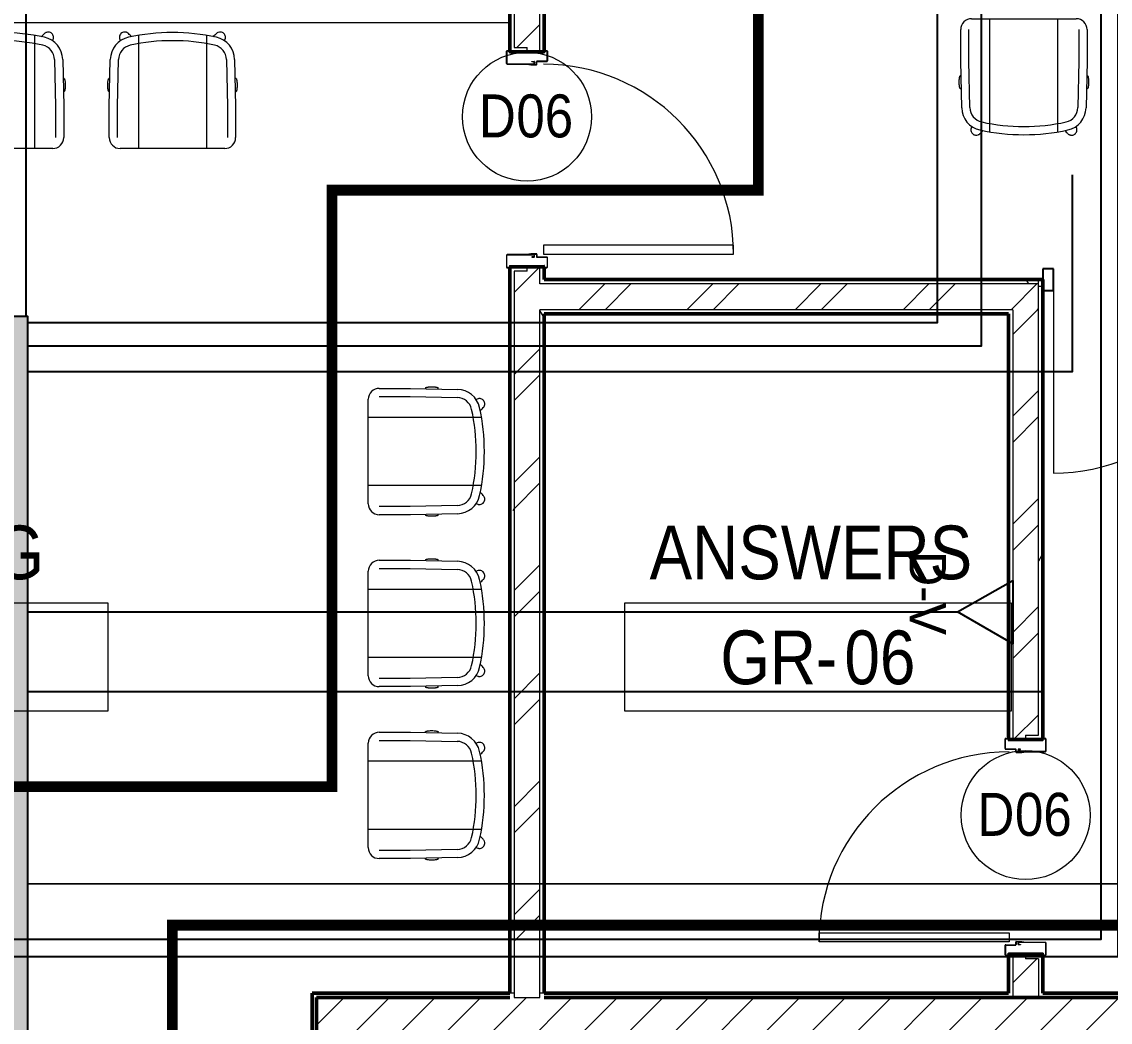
# Model space of a CAD drawing. Header units: millimetres. Extents: x -9358 to 257996, y -67499 to 9117.
# Drawn here: x 42789 to 47854, y -8224 to -3568 of the extents above; entities that cross this region are included whole.
import ezdxf

# ---------------------------------------------------------------- set-up
doc = ezdxf.new("R2010")
doc.units = ezdxf.units.MM
doc.header["$LTSCALE"] = 1000
for name, color, linetype, lineweight in [('123', 2, 'Continuous', 9), ('A-DOOR', 8, 'Continuous', 9), ('A-DOOR-1', 8, 'Continuous', 18), ('A-DOR', 8, 'Continuous', 9), ('A-FRN', 8, 'Continuous', 9), ('A-ROM-NAM', 8, 'Continuous', 9), ('A-TYP-DOR', 8, 'Continuous', 0), ('A-WAL-CLD', 8, 'Continuous', 9), ('A-WAL-CMU', 8, 'Continuous', 50), ('A-WAL-CRT-MLN', 8, 'Continuous', 9), ('A-WAL-CRT-MLN-1', 8, 'Continuous', 25), ('A-WAL-LOW-20', 8, 'Continuous', 18), ('A-WAL-PAT-1', 8, 'Continuous', 9)]:
    doc.layers.add(name, color=color, linetype=linetype, lineweight=lineweight)
for name, color, linetype in [('CCTV', 4, 'Continuous'), ('CCTVNET', 6, 'Continuous'), ('DATANET', 4, 'Continuous'), ('F POINT AGN', 7, 'Continuous'), ('LC-CABLE -10', 4, 'Continuous'), ('Route - rack1', 7, 'Continuous')]:
    doc.layers.add(name, color=color, linetype=linetype)
doc.styles.add('Arial_5', font='arial.ttf', dxfattribs={"width": 0.85, "height": 200})
doc.styles.add('Arial_7', font='arial.ttf', dxfattribs={"width": 0.85, "height": 200})
pattern_1 = [(0, (0, 0), (812.8, 203.2), [33.528, -576.072, 33.528, -576.072, -3251.2]), (0, (0, 0), (812.8, 203.2), [-1219.2, 33.528, -1185.672, 33.528, -576.072, -1422.4]), (0, (0, 0), (812.8, 203.2), [-3048, 33.528, -372.872, 33.528, -982.472]), (120, (304.8, 101.6), (-582.3764, 602.30545), [33.528, -576.072, 33.528, -576.072, -3251.2]), (120, (304.8, 101.6), (-582.3764, 602.30545), [-1219.2, 33.528, -1185.672, 33.528, -576.072, -1422.4]), (120, (304.8, 101.6), (-582.3764, 602.30545), [-3048, 33.528, -372.872, 33.528, -982.472]), (240, (406.4, 508), (-230.4236, -805.50545), [33.528, -576.072, 33.528, -576.072, -3251.2]), (240, (406.4, 508), (-230.4236, -805.50545), [-1219.2, 33.528, -1185.672, 33.528, -576.072, -1422.4]), (240, (406.4, 508), (-230.4236, -805.50545), [-3048, 33.528, -372.872, 33.528, -982.472])]
pattern_2 = [(45, (0, 0), (-251.4472, 251.4472), []), (45, (0, 381), (-251.4472, 251.4472), [])]

# ---------------------------------------------------------------- blocks, each defined once
blk = doc.blocks.new('Door Tag - Door Tag-41184-01-Ground Floor Plan')
at = {"layer": 'A-TYP-DOR'}
blk.add_circle((0, 0), 3, dxfattribs=at)
blk = doc.blocks.new('D-V')
at = {"color": 3}
blk.add_lwpolyline([(1.2, 256.5), (146.9, 0), (-146.9, 0), (1.2, 256.5)], dxfattribs=at)
at = {"layer": 'CCTV', "color": 2}
blk.add_attdef('D-V', (-225.1, 246.5), '', height=170, dxfattribs=at)
blk = doc.blocks.new('Wood door - 1000-Wood Door-2297611-01-Ground Floor Furniture Plan')
at = {"layer": 'A-DOOR'}
blk.add_arc((442, -77), 884, 180, 270, dxfattribs=at)
at = {"layer": 'A-DOOR-1'}
for p, q in [((-505, 92.5), (-505, 82.5)), ((-505, 82.5), (-505, 92.5)), ((-503.5, 82.5), (-503.5, 92.5)), ((-445.7, 95), (-502.5, 95)), ((-502.5, 95), (-445.7, 95)), ((-502.5, 93.5), (-445.7, 93.5)), ((-495, 81.5), (-502.5, 81.5)), ((-502.5, 80), (-495, 80)), ((-495, 80), (-500, 80)), ((-495, 81.5), (-495, 80)), ((-495, -80), (-495, 80)), ((-444.7, 92.5), (-444.7, -32.5)), ((-443.2, -8.1), (-443.2, 92.5)), ((-443.2, 92.5), (-443.2, -8.1)), ((443.2, -8.1), (443.2, 92.5)), ((443.2, -8.4), (443.2, 92.5)), ((444.7, 92.5), (444.7, -32.5)), ((445.7, 95), (502.5, 95)), ((445.7, 95), (502.5, 95)), ((502.5, 93.5), (445.7, 93.5)), ((495, 81.5), (495, 80)), ((495, 81.5), (502.5, 81.5)), ((502.5, 80), (495, 80)), ((495, 80), (495, -80)), ((500, 80), (495, 80)), ((503.5, 82.5), (503.5, 92.5)), ((505, 92.5), (505, 82.5)), ((505, 92.5), (505, 82.5)), ((-456.5, -92.5), (-456.5, -47)), ((-453.7, -23), (-455.2, -23)), ((-455.2, -23), (-455.2, -32.5)), ((-455, -92.5), (-455, -47)), ((-455, -47), (-455, -92.5)), ((-442.5, -44.5), (-454, -44.5)), ((-442.5, -46), (-454, -46)), ((-442.5, -46), (-454, -46)), ((-453.7, -32.5), (-453.7, -23)), ((-445.7, -33.5), (-452.7, -33.5)), ((-452.7, -35), (-445.7, -35)), ((-441.7, -8.1), (-443.2, -8.4)), ((-443.2, -32.5), (-443.2, -8.1)), ((-443.2, -8.1), (-441.7, -8.1)), ((-443.2, -8.4), (-441.5, -18.1)), ((-440, -18), (-441.7, -8.1)), ((-441.7, -8.1), (-440, -18)), ((-441.5, -18.1), (-441.5, -43.5)), ((-440, -43.5), (-440, -18)), ((-440, -18), (-440, -43.5)), ((440, -18), (441.7, -8.1)), ((440, -18), (441.7, -8.1)), ((440, -43.5), (440, -18)), ((440, -43.5), (440, -18)), ((443.2, -8.4), (441.5, -18.1)), ((441.5, -18.1), (441.5, -43.5)), ((441.7, -8.1), (443.2, -8.4)), ((441.7, -8.1), (443.2, -8.4)), ((442.5, -44.5), (454, -44.5)), ((442.5, -46), (454, -46)), ((454, -46), (442.5, -46)), ((443.2, -32.5), (443.2, -8.1)), ((445.7, -33.5), (452.7, -33.5)), ((452.7, -35), (445.7, -35)), ((453.7, -23), (455.2, -23)), ((453.7, -32.5), (453.7, -23)), ((455, -92.5), (455, -47)), ((455, -92.5), (455, -47)), ((455.2, -23), (455.2, -32.5)), ((456.5, -92.5), (456.5, -47)), ((-505, -92.5), (-505, -82.5)), ((-505, -92.5), (-505, -82.5)), ((-503.5, -92.5), (-503.5, -82.5)), ((-495, -80), (-502.5, -80)), ((-502.5, -81.5), (-495, -81.5)), ((-457.5, -93.5), (-502.5, -93.5)), ((-502.5, -95), (-457.5, -95)), ((-457.5, -95), (-502.5, -95)), ((-500, -80), (-495, -80)), ((-495, -81.5), (-495, -80)), ((399, -77), (442, -77)), ((399, -961), (399, -77)), ((442, -77), (442, -961)), ((457.5, -93.5), (502.5, -93.5)), ((502.5, -95), (457.5, -95)), ((502.5, -95), (457.5, -95)), ((495, -81.5), (495, -80)), ((495, -80), (502.5, -80)), ((495, -80), (500, -80)), ((502.5, -81.5), (495, -81.5)), ((503.5, -92.5), (503.5, -82.5)), ((505, -92.5), (505, -82.5)), ((505, -82.5), (505, -92.5)), ((442, -961), (399, -961))]:
    blk.add_line(p, q, dxfattribs=at)
for centre, radius, start, end in [((-502.5, 92.5), 2.5, 90, 180), ((-502.5, 92.5), 2.5, 90, 180), ((-502.5, 82.5), 2.5, 180, 270), ((-502.5, 82.5), 2.5, 180, 270), ((-502.5, 92.5), 1.03, 90, 180), ((-502.5, 82.5), 1.01, 180, 270), ((-445.7, 92.5), 2.5, 0, 90), ((-445.7, 92.5), 2.5, 0, 90), ((-445.7, 92.5), 0.985, 0, 90), ((445.7, 92.5), 2.5, 90, 180), ((445.7, 92.5), 2.5, 90, 180), ((445.7, 92.5), 0.985, 90, 180), ((502.5, 92.5), 2.5, 360, 90), ((502.5, 92.5), 2.5, 0, 90), ((502.5, 92.5), 1.03, 0, 90), ((502.5, 82.5), 1.01, 270, 360), ((502.5, 82.5), 2.5, 270, 0), ((502.5, 82.5), 2.5, 285, 360), ((-454, -47), 2.5, 90, 180), ((-452.7, -32.5), 2.5, 180, 270), ((-454, -47), 0.997, 90, 180), ((-454, -47), 0.997, 90, 180), ((-452.7, -32.5), 1.01, 180, 270), ((-445.7, -32.5), 0.984, 270, 360), ((-445.7, -32.5), 2.5, 270, 360), ((-442.5, -43.5), 1, 270, 0), ((-442.5, -43.5), 2.5, 270, 360), ((-442.5, -43.5), 2.5, 270, 360), ((442.5, -43.5), 2.5, 180, 270), ((442.5, -43.5), 2.5, 180, 270), ((442.5, -43.5), 1, 180, 270), ((445.7, -32.5), 2.5, 180, 270), ((445.7, -32.5), 0.984, 180, 270), ((452.7, -32.5), 1.01, 270, 360), ((452.7, -32.5), 2.5, 270, 360), ((454, -47), 2.5, 360, 90), ((454, -47), 0.997, 360, 90), ((454, -47), 0.979, 0, 90), ((-502.5, -82.5), 2.5, 90, 180), ((-502.5, -82.5), 2.5, 90, 180), ((-502.5, -92.5), 2.5, 180, 270), ((-502.5, -92.5), 2.5, 180, 270), ((-502.5, -82.5), 1, 90, 180), ((-502.5, -92.5), 1, 180, 270), ((-457.5, -92.5), 1, 270, 0), ((-457.5, -92.5), 2.5, 270, 360), ((-457.5, -92.5), 2.5, 270, 360), ((457.5, -92.5), 2.5, 180, 270), ((457.5, -92.5), 2.5, 180, 270), ((457.5, -92.5), 1, 180, 270), ((502.5, -82.5), 2.5, 0, 90), ((502.5, -82.5), 1, 0, 90), ((502.5, -92.5), 1, 270, 360), ((502.5, -92.5), 2.5, 270, 360), ((502.5, -92.5), 2.5, 270, 360), ((502.5, -82.5), 2.5, 360, 75)]:
    blk.add_arc(centre, radius, start, end, dxfattribs=at)
blk = doc.blocks.new('Scoop_Conference_Swivel_Chair_14893 - Scoop_Conference_Swivel_Chair_14893-748504-01-Ground Floor Furniture Plan')
at = {"layer": 'A-FRN'}
for p, q in [((-158.6, 336.1), (-158.6, -190.7)), ((158.6, 336.1), (158.6, -190.7)), ((-293.9, 5.1), (-289.4, 224)), ((-255.8, 4.7), (-251.3, 223.2)), ((251.3, 223.2), (255.8, 4.7)), ((289.4, 224), (293.9, 5.1)), ((-291.2, 134.7), (-296, 134.7)), ((296, 134.7), (291.2, 134.7)), ((-296, 74.7), (-292.5, 74.7)), ((292.5, 74.7), (296, 74.7)), ((-293.9, -139.9), (-293.9, 5.1)), ((-255.8, -139.9), (-255.8, 4.7)), ((255.8, 4.7), (255.8, -139.9)), ((293.9, 5.1), (293.9, -139.9)), ((243.1, -190.7), (-243.1, -190.7))]:
    blk.add_line(p, q, dxfattribs=at)
for centre, radius, start, end in [((-181.4, 221.7), 107.9, 102.3517, 178.8074), ((-221.9, 326.6), 24.9, 171, 174.7672), ((-221.9, 326.6), 24.9, 135, 138.4848), ((-221.9, 326.6), 24.9, 131.5125, 135), ((-221.9, 326.6), 24.9, 95.2353, 99), ((0, -606.8), 956.1, 77.6483, 102.3517), ((0, -606.8), 918, 77.6483, 102.3517), ((181.4, 221.7), 108, 1.1926, 77.6483), ((-181.4, 221.7), 69.8, 102.3517, 178.8074), ((181.4, 221.7), 69.9, 1.1926, 77.6483), ((-243.1, -139.9), 50.8, 180, 270), ((243.1, -139.9), 50.8, 270, 0)]:
    blk.add_arc(centre, radius, start, end, dxfattribs=at)
for points, knots in [([(-204.3, 344.2), (-205.8, 345.7), (-208.4, 347.6), (-212.2, 349.6), (-215.3, 350.6), (-218.5, 351.3), (-222.8, 351.6), (-229, 350.8), (-236.4, 347.4), (-242.7, 341.1), (-246.4, 333), (-247.1, 324.2), (-245, 316.6), (-242.4, 312.5), (-241.2, 310.9)], [-1, -1, -1, -1, -0.9166667, -0.875, -0.8333333, -0.7916667, -0.75, -0.6666667, -0.5555556, -0.4444444, -0.3333333, -0.2222222, -0.1111111, -0.0331931, -0.0331931, -0.0331931, -0.0331931]), ([(239.5, 344.2), (237.5, 346.2), (232.8, 349.5), (223.6, 352), (215.1, 351), (208.5, 347.7), (205.6, 345.4), (204.3, 344.2)], [-1, -1, -1, -1, -0.785714, -0.571429, -0.285714, -0.142857, 0, 0, 0, 0]), ([(241.2, 310.9), (243.1, 313.2), (245, 316.7), (246.3, 321.5), (246.9, 325.4), (246.7, 331), (244.5, 337.9), (241.3, 342.3), (239.5, 344.2)], [-0.9333886, -0.9333886, -0.9333886, -0.9333886, -0.7, -0.625, -0.55, -0.4, -0.2, 0, 0, 0, 0]), ([(-296, 74.7), (-296.5, 74.7), (-297.2, 75.6), (-298.3, 78.5), (-299, 81.5), (-299.8, 85.2), (-300.6, 91), (-301.3, 99.3), (-301.3, 110), (-300.6, 118.4), (-299.8, 124.1), (-299, 127.8), (-298.3, 130.8), (-297.2, 133.8), (-296.5, 134.7), (-296, 134.7)], [-1, -1, -1, -1, -0.888889, -0.833333, -0.777778, -0.722222, -0.666667, -0.555556, -0.444444, -0.333333, -0.277778, -0.222222, -0.166667, -0.111111, 0, 0, 0, 0]), ([(296, 134.7), (296.5, 134.7), (297.2, 133.8), (298.3, 130.8), (299, 127.8), (299.8, 124.1), (300.6, 118.4), (301.3, 110), (301.3, 99.3), (300.6, 91), (299.8, 85.2), (299, 81.5), (298.3, 78.5), (297.2, 75.6), (296.5, 74.7), (296, 74.7)], [-1, -1, -1, -1, -0.888889, -0.833333, -0.777778, -0.722222, -0.666667, -0.555556, -0.444444, -0.333333, -0.277778, -0.222222, -0.166667, -0.111111, 0, 0, 0, 0])]:
    blk.add_open_spline(points, degree=3, knots=knots, dxfattribs=at)
for points in [[(-189.8, 329.6), (-194.6, 334.4), (-199.5, 339.3), (-204.3, 344.2)], [(204.3, 344.2), (199.5, 339.3), (194.6, 334.4), (189.8, 329.6)]]:
    blk.add_open_spline(points, degree=3, dxfattribs=at)
blk = doc.blocks.new('Wood door - 1000-Wood Door-2297988-01-Ground Floor Furniture Plan')
at = {"layer": 'A-DOOR'}
blk.add_arc((442, 77), 884, 90, 180, dxfattribs=at)
at = {"layer": 'A-DOOR-1'}
for p, q in [((442, 961), (399, 961)), ((399, 961), (399, 77)), ((442, 77), (442, 961)), ((-505, 92.5), (-505, 82.5)), ((-505, 92.5), (-505, 82.5)), ((-503.5, 92.5), (-503.5, 82.5)), ((-502.5, 95), (-457.5, 95)), ((-457.5, 95), (-502.5, 95)), ((-457.5, 93.5), (-502.5, 93.5)), ((-502.5, 81.5), (-495, 81.5)), ((-495, 80), (-502.5, 80)), ((-500, 80), (-495, 80)), ((-495, 81.5), (-495, 80)), ((-495, 80), (-495, -80)), ((-456.5, 92.5), (-456.5, 47)), ((-455, 92.5), (-455, 47)), ((-455, 47), (-455, 92.5)), ((399, 77), (442, 77)), ((455, 92.5), (455, 47)), ((455, 92.5), (455, 47)), ((456.5, 92.5), (456.5, 47)), ((502.5, 95), (457.5, 95)), ((502.5, 95), (457.5, 95)), ((457.5, 93.5), (502.5, 93.5)), ((495, 81.5), (495, 80)), ((502.5, 81.5), (495, 81.5)), ((495, 80), (502.5, 80)), ((495, -80), (495, 80)), ((495, 80), (500, 80)), ((503.5, 92.5), (503.5, 82.5)), ((505, 92.5), (505, 82.5)), ((505, 82.5), (505, 92.5)), ((-455.2, 23), (-455.2, 32.5)), ((-453.7, 23), (-455.2, 23)), ((-442.5, 46), (-454, 46)), ((-442.5, 46), (-454, 46)), ((-442.5, 44.5), (-454, 44.5)), ((-453.7, 32.5), (-453.7, 23)), ((-452.7, 35), (-445.7, 35)), ((-445.7, 33.5), (-452.7, 33.5)), ((-444.7, -92.5), (-444.7, 32.5)), ((-443.2, 32.5), (-443.2, 8.1)), ((-443.2, 8.4), (-441.5, 18.1)), ((-441.7, 8.1), (-443.2, 8.4)), ((-443.2, 8.1), (-443.2, -92.5)), ((-443.2, -92.5), (-443.2, 8.1)), ((-443.2, 8.1), (-441.7, 8.1)), ((-440, 18), (-441.7, 8.1)), ((-441.7, 8.1), (-440, 18)), ((-441.5, 18.1), (-441.5, 43.5)), ((-440, 43.5), (-440, 18)), ((-440, 18), (-440, 43.5)), ((440, 43.5), (440, 18)), ((440, 43.5), (440, 18)), ((440, 18), (441.7, 8.1)), ((440, 18), (441.7, 8.1)), ((441.5, 18.1), (441.5, 43.5)), ((443.2, 8.4), (441.5, 18.1)), ((441.7, 8.1), (443.2, 8.4)), ((441.7, 8.1), (443.2, 8.4)), ((442.5, 46), (454, 46)), ((454, 46), (442.5, 46)), ((442.5, 44.5), (454, 44.5)), ((443.2, 32.5), (443.2, 8.1)), ((443.2, 8.4), (443.2, -92.5)), ((443.2, 8.1), (443.2, -92.5)), ((444.7, -92.5), (444.7, 32.5)), ((452.7, 35), (445.7, 35)), ((445.7, 33.5), (452.7, 33.5)), ((453.7, 32.5), (453.7, 23)), ((453.7, 23), (455.2, 23)), ((455.2, 23), (455.2, 32.5)), ((-505, -92.5), (-505, -82.5)), ((-505, -82.5), (-505, -92.5)), ((-503.5, -82.5), (-503.5, -92.5)), ((-502.5, -80), (-495, -80)), ((-495, -81.5), (-502.5, -81.5)), ((-502.5, -93.5), (-445.7, -93.5)), ((-445.7, -95), (-502.5, -95)), ((-502.5, -95), (-445.7, -95)), ((-495, -80), (-500, -80)), ((-495, -81.5), (-495, -80)), ((502.5, -93.5), (445.7, -93.5)), ((445.7, -95), (502.5, -95)), ((445.7, -95), (502.5, -95)), ((495, -81.5), (495, -80)), ((502.5, -80), (495, -80)), ((500, -80), (495, -80)), ((495, -81.5), (502.5, -81.5)), ((503.5, -82.5), (503.5, -92.5)), ((505, -92.5), (505, -82.5)), ((505, -92.5), (505, -82.5))]:
    blk.add_line(p, q, dxfattribs=at)
for centre, radius, start, end in [((-502.5, 92.5), 2.5, 90, 180), ((-502.5, 92.5), 2.5, 90, 180), ((-502.5, 82.5), 2.5, 180, 270), ((-502.5, 82.5), 2.5, 180, 270), ((-502.5, 92.5), 1, 90, 180), ((-502.5, 82.5), 1, 180, 270), ((-457.5, 92.5), 2.5, 0, 90), ((-457.5, 92.5), 2.5, 0, 90), ((-457.5, 92.5), 1, 0, 90), ((457.5, 92.5), 2.5, 90, 180), ((457.5, 92.5), 2.5, 90, 180), ((457.5, 92.5), 1, 90, 180), ((502.5, 92.5), 2.5, 0, 90), ((502.5, 92.5), 2.5, 0, 90), ((502.5, 92.5), 1, 0, 90), ((502.5, 82.5), 1, 270, 0), ((502.5, 82.5), 2.5, 270, 0), ((502.5, 82.5), 2.5, 270, 0), ((-454, 47), 2.5, 180, 270), ((-452.7, 32.5), 2.5, 90, 180), ((-454, 47), 0.997, 180, 270), ((-454, 47), 0.997, 180, 270), ((-452.7, 32.5), 1.01, 90, 180), ((-445.7, 32.5), 2.5, 0, 90), ((-445.7, 32.5), 0.984, 0, 90), ((-442.5, 43.5), 2.5, 0, 90), ((-442.5, 43.5), 2.5, 0, 90), ((-442.5, 43.5), 1, 0, 90), ((442.5, 43.5), 2.5, 90, 180), ((442.5, 43.5), 2.5, 90, 180), ((442.5, 43.5), 1, 90, 180), ((445.7, 32.5), 2.5, 90, 180), ((445.7, 32.5), 0.984, 90, 180), ((452.7, 32.5), 2.5, 0, 90), ((452.7, 32.5), 1.01, 0, 90), ((454, 47), 2.5, 270, 0), ((454, 47), 0.997, 270, 0), ((454, 47), 0.979, 270, 360), ((-502.5, -82.5), 2.5, 90, 180), ((-502.5, -82.5), 2.5, 90, 180), ((-502.5, -92.5), 2.5, 180, 270), ((-502.5, -92.5), 2.5, 180, 270), ((-502.5, -82.5), 1.01, 90, 180), ((-502.5, -92.5), 1.03, 180, 270), ((-445.7, -92.5), 0.985, 270, 0), ((-445.7, -92.5), 2.5, 270, 0), ((-445.7, -92.5), 2.5, 270, 360), ((445.7, -92.5), 2.5, 180, 270), ((445.7, -92.5), 2.5, 180, 270), ((445.7, -92.5), 0.985, 180, 270), ((502.5, -82.5), 2.5, 0, 90), ((502.5, -82.5), 2.5, 0, 90), ((502.5, -82.5), 1.01, 0, 90), ((502.5, -92.5), 1.03, 270, 0), ((502.5, -92.5), 2.5, 270, 0), ((502.5, -92.5), 2.5, 270, 360)]:
    blk.add_arc(centre, radius, start, end, dxfattribs=at)
blk = doc.blocks.new('M_Curtain Wall Sgl Glass - M_Curtain Wall Sgl Glass-2560980-01-Ground Floor Furniture Plan')
at = {"layer": 'A-DOOR'}
blk.add_arc((450, 0), 900, 90, 180, dxfattribs=at)
at = {"layer": 'A-DOOR-1'}
blk.add_line((450, 0), (450, 900), dxfattribs=at)
blk = doc.blocks.new('Rectangular Mullion - 100_50mm 2-2560985-01-Ground Floor Furniture Plan')
at = {"layer": 'A-WAL-CRT-MLN-1'}
for p, q in [((0, 50), (-50, 50)), ((-50, 50), (-50, -50)), ((0, -50), (0, 50)), ((-50, -50), (0, -50))]:
    blk.add_line(p, q, dxfattribs=at)
blk = doc.blocks.new('M_Room Tag_Small - M_Room Tag_Small-919701-01-Ground Floor Furniture Plan')
at = {"layer": 'A-ROM-NAM'}
for p, q in [((9, 2.5), (-9, 2.5)), ((-9, 2.5), (-9, -2.5)), ((9, -2.5), (9, 2.5)), ((-9, -2.5), (9, -2.5))]:
    blk.add_line(p, q, dxfattribs=at)
blk = doc.blocks.new('G')
at = {"layer": 'A-WAL-PAT-1'}
h = blk.add_hatch(dxfattribs=at)
h.set_pattern_fill('FP_2', color=256, style=0, pattern_type=2)
h.set_pattern_definition(pattern_1)
h.paths.add_polyline_path([(45080, -7940), (45080, -4580), (45140, -4580), (45140, -4560), (45060, -4560), (45060, -7940)], flags=0)
h.paths.add_polyline_path([(45060, -3560), (45140, -3560), (45140, -3540), (45080, -3540), (45080, -3397.2), (45060, -3397.2)], flags=0)
h.paths.add_polyline_path([(45080, -3333.2), (45080, -150), (45060, -150), (45060, -3333.2)], flags=0)
h = blk.add_hatch(dxfattribs=at)
h.set_pattern_fill('FP_1', color=256, style=0, pattern_type=2)
h.set_pattern_definition(pattern_2)
h.paths.add_polyline_path([(45200, -7960), (45200, -4560), (45140, -4560), (45140, -4580), (45080, -4580), (45080, -7960), (45140, -7960)], flags=0)
h.paths.add_polyline_path([(45200, -3560), (45200, -150), (45080, -150), (45080, -3540), (45140, -3540), (45140, -3560)], flags=0)
h = blk.add_hatch(dxfattribs=at)
h.set_pattern_fill('FP_2', color=256, style=0, pattern_type=2)
h.set_pattern_definition(pattern_1)
h.paths.add_polyline_path([(45220, -7940), (45220, -4760), (45200, -4760), (45200, -7940)], flags=0)
h.paths.add_polyline_path([(45220, -4640), (45220, -4560), (45200, -4560), (45200, -4640)], flags=0)
h.paths.add_polyline_path([(45200, -3560), (45220, -3560), (45220, -150), (45200, -150), (45200, -2522.4)], flags=0)
h = blk.add_hatch(dxfattribs=at)
h.set_pattern_fill('FP_1', color=256, style=0, pattern_type=2)
h.set_pattern_definition(pattern_2)
h.paths.add_polyline_path([(47400, -4760), (47520, -4760), (47520, -4640), (45200, -4640), (45200, -4760), (47323.4, -4760)], flags=0)
h = blk.add_hatch(dxfattribs=at)
h.set_pattern_fill('FP_2', color=256, style=0, pattern_type=2)
h.set_pattern_definition(pattern_1)
h.paths.add_polyline_path([(47520, -4640), (47520, -4620), (45220, -4620), (45220, -4640), (47323.4, -4640)], flags=0)
h = blk.add_hatch(dxfattribs=at)
h.set_pattern_fill('FP_2', color=256, style=0, pattern_type=2)
h.set_pattern_definition(pattern_1)
h.paths.add_polyline_path([(47540, -7940), (47540, -7760), (47460, -7760), (47460, -7780), (47520, -7780), (47520, -7940)], flags=0)
h.paths.add_polyline_path([(47460, -6760), (47540, -6760), (47540, -4652), (47520, -4652), (47520, -6740), (47460, -6740)], flags=0)
h = blk.add_hatch(dxfattribs=at)
h.set_pattern_fill('FP_1', color=256, style=0, pattern_type=2)
h.set_pattern_definition(pattern_2)
h.paths.add_polyline_path([(47400, -7960), (47520, -7960), (47520, -7780), (47460, -7780), (47460, -7760), (47400, -7760), (47400, -7940)], flags=0)
h.paths.add_polyline_path([(47400, -6760), (47460, -6760), (47460, -6740), (47520, -6740), (47520, -4760), (47400, -4760), (47400, -5413.3)], flags=0)
h = blk.add_hatch(dxfattribs=at)
h.set_pattern_fill('FP_2', color=256, style=0, pattern_type=2)
h.set_pattern_definition(pattern_1)
h.paths.add_polyline_path([(47400, -7940), (47400, -7760), (47380, -7760), (47380, -7940)], flags=0)
h.paths.add_polyline_path([(47400, -6760), (47400, -4780), (47380, -4780), (47380, -6760)], flags=0)
h = blk.add_hatch(dxfattribs=at)
h.set_pattern_fill('FP_2', color=256, style=0, pattern_type=2)
h.set_pattern_definition(pattern_1)
h.paths.add_polyline_path([(50735, -7960), (50735, -7940), (47520, -7940), (47520, -7960), (50272.7, -7960)], flags=0)
h.paths.add_polyline_path([(45200, -7960), (47400, -7960), (47400, -7940), (45200, -7940)], flags=0)
h = blk.add_hatch(dxfattribs=at)
h.set_pattern_fill('FP_4', color=256, style=0, pattern_type=2)
h.set_pattern_definition([(45, (0, 0), (-106.066, 106.066), [])])
h.paths.add_polyline_path([(47323.4, -8260), (50900, -8260), (50900, -7960), (44159.7, -7960), (44159.7, -8260), (45357.1, -8260)], flags=0)
at = {"layer": 'A-WAL-CLD'}
for p, q in [((45080, -150), (45080, -3540)), ((45200, -3560), (45200, -150)), ((45080, -3540), (45140, -3540)), ((45140, -3560), (45140, -3540)), ((45140, -4580), (45080, -4580)), ((45080, -4580), (45080, -7960)), ((45140, -4580), (45140, -4560)), ((45200, -4640), (45200, -4560)), ((47520, -4640), (45200, -4640)), ((47520, -6740), (47520, -4620)), ((47540, -4652), (47520, -4652)), ((47400, -4760), (45200, -4760)), ((45200, -7960), (45200, -4760)), ((47400, -4760), (47400, -6760)), ((47460, -6740), (47520, -6740)), ((47460, -6740), (47460, -6760)), ((47400, -7760), (47400, -7960)), ((47460, -7760), (47460, -7780)), ((47520, -7780), (47460, -7780)), ((47520, -7780), (47520, -7960)), ((45080, -7940), (45060, -7940)), ((45220, -7940), (45200, -7940)), ((45080, -7960), (45200, -7960))]:
    blk.add_line(p, q, dxfattribs=at)
at = {"layer": 'A-WAL-CMU'}
for p, q in [((45060, -150), (45060, -3560)), ((45220, -3560), (45220, -150)), ((45060, -3560), (45220, -3560)), ((45060, -4560), (45060, -7940)), ((45220, -4560), (45060, -4560)), ((45220, -4620), (45220, -4560)), ((47540, -4620), (45220, -4620)), ((47540, -6760), (47540, -4620)), ((45220, -4780), (47380, -4780)), ((45220, -7940), (45220, -4780)), ((47380, -4780), (47380, -6760)), ((47380, -6760), (47540, -6760)), ((47380, -7760), (47380, -7940)), ((47540, -7760), (47380, -7760)), ((47540, -7940), (47540, -7760)), ((45060, -7940), (44139.7, -7940)), ((44139.7, -7940), (44139.7, -8120)), ((47380, -7940), (45220, -7940)), ((50735, -7940), (47540, -7940)), ((45060, -7960), (44159.7, -7960)), ((44159.7, -7960), (44159.7, -8120)), ((45220, -7960), (50900, -7960))]:
    blk.add_line(p, q, dxfattribs=at)
at = {"layer": 'A-WAL-LOW-20'}
blk.add_line((45050, -3425.2), (40940, -3425.2), dxfattribs=at)
at = {"layer": 'A-DOR'}
for name, p, rotation in [('Wood door - 1000-Wood Door-2297988-01-Ground Floor Furniture Plan', (45140, -4060), 270.0000000000002), ('M_Curtain Wall Sgl Glass - M_Curtain Wall Sgl Glass-2560980-01-Ground Floor Furniture Plan', (48040, -4620), 180), ('Wood door - 1000-Wood Door-2297611-01-Ground Floor Furniture Plan', (47460, -7260), 270.0000000000001)]:
    blk.add_blockref(name, p, dxfattribs=dict(at, rotation=rotation))
at = {"layer": 'A-FRN'}
for p, rotation in [((47452.2, -3596.5), 180), ((42690, -3819.3), 359.9999650682396), ((43490, -3819.3), 359.9999650682396), ((44592.2, -5420), 269.9999650676527), ((44592.2, -6220), 269.9999650676527), ((44592.2, -7020), 269.9999650676527)]:
    blk.add_blockref('Scoop_Conference_Swivel_Chair_14893 - Scoop_Conference_Swivel_Chair_14893-748504-01-Ground Floor Furniture Plan', p, dxfattribs=dict(at, rotation=rotation))
at = {"layer": 'A-ROM-NAM', "xscale": 99.99999999999991, "yscale": 99.99999999999991, "zscale": 99.99999999999991}
for p in [(42291, -6376.1), (46494.4, -6376.1)]:
    blk.add_blockref('M_Room Tag_Small - M_Room Tag_Small-919701-01-Ground Floor Furniture Plan', p, dxfattribs=at)
at = {"layer": 'A-WAL-CRT-MLN', "rotation": 180}
blk.add_blockref('Rectangular Mullion - 100_50mm 2-2560985-01-Ground Floor Furniture Plan', (47540, -4620), dxfattribs=at)
at = {"layer": 'A-ROM-NAM', "char_height": 250, "attachment_point": 1, "style": 'Arial_5'}
for s, insert, width in [('WAITING', (41622.9, -5764.5), 1652.278), ('ANSWERS', (45710.6, -5764.5), 1933.67), ('GR-', (46039.5, -6252.9), 699.873), ('06', (46617, -6252.9), 418.481)]:
    blk.add_mtext(s, dxfattribs=dict(at, insert=insert, width=width))
blk = doc.blocks.new('datatray')
at = {"layer": '123'}
h = blk.add_hatch(color=4, dxfattribs=at)
h.dxf.hatch_style = 1
h.paths.add_polyline_path([(302434, -43813.9), (311773, -43813.9), (311773, -43513.9), (311473, -43513.9), (301671, -43513.9), (301671, -38365), (301471, -38365), (301100, -38365), (301100, -38565), (301471, -38565), (301471, -43513.9), (287538, -43513.9), (287538, -38565), (287909, -38565), (287909, -38365), (287538, -38365), (287338, -38365), (287338, -43513.9), (277443, -43513.9), (277443, -4790), (277143, -4790), (277143, -43813.9), (301834, -43813.9), (301852.6, -52052), (299770, -52052), (299770, -52652), (301854, -52652), (302454, -52652)])
h.paths.add_polyline_path([(311773, -4790), (311473, -4790), (311473, -43513.9), (311773, -43513.9)])
at = {"layer": 'LC-CABLE -10', "color": 4}
blk.add_lwpolyline([(311473, -4790), (311773, -4790), (311773, -43513.9)], dxfattribs=at)
blk = doc.blocks.new('RACK1 - ROUTE')
at = {"layer": 'F POINT AGN', "color": 1, "const_width": 50}
blk.add_lwpolyline([(43298, -19427), (43298, -13613), (45115, -13613), (45115, -16057), (50135, -16057), (50135, -13306), (43489, -13306), (43489, -7772), (50187, -7772), (50187, -5039), (48109, -5039), (48109, -4392), (50556, -4392), (50556, -505), (46216, -505), (46216, -4352), (44232, -4352), (44232, -7128), (40761, -7128)], dxfattribs=at)

msp = doc.modelspace()

# ---------------------------------------------------------------- block references
msp.add_blockref('G', (0, -148.1))

# ---------------------------------------------------------------- next in the draw order: linework, layer by layer
at = {"layer": 'CCTVNET', "color": 3}
for points in [[(49830.1, 1663.4), (47810, 1663.4), (47810, -7839.1), (42400.9, -7839.1), (42379.5, -12364.9)], [(51457.6, -166.6), (51457.6, -674.1), (47890, -674.1), (47890, -7919.1), (42480.6, -7919.1), (42459.5, -12365.3)]]:
    msp.add_lwpolyline(points, dxfattribs=at)
at = {"layer": 'DATANET', "color": 3, "ltscale": 0.05}
msp.add_line((42815, -6685), (47540, -6685), dxfattribs=at)
at = {"layer": 'DATANET', "color": 3}
for points in [[(47122.6, -2483.4), (47048.2, -2483.4), (47048.2, -4969.1), (42815, -4969.1)], [(49011.7, -2636.1), (49011.7, -2785.1), (47253, -2785.1), (47253, -5077.1), (42815, -5077.1)], [(47145.5, -6315.7), (42815, -6315.7)], [(50602, -7581), (42815, -7579.1)]]:
    msp.add_lwpolyline(points, dxfattribs=at)
at = {"layer": 'DATANET', "color": 3, "ltscale": 0.05}
msp.add_lwpolyline([(45220, -3334.1), (42808, -3334.1), (42808, -4938.1)], dxfattribs=at)
at = {"layer": 'DATANET', "color": 3, "ltscale": 50, "elevation": 0}
msp.add_lwpolyline([(47676.5, -4280.3), (47676.5, -5197), (42815, -5197)], dxfattribs=at)

# ---------------------------------------------------------------- next in the draw order: block references
at = {"layer": 'A-TYP-DOR', "xscale": 99.99999999999991, "yscale": 99.99999999999991, "zscale": 99.99999999999991}
for p in [(45140, -4010), (47460, -7260)]:
    msp.add_blockref('Door Tag - Door Tag-41184-01-Ground Floor Plan', p, dxfattribs=at)
at = {"layer": 'DATANET'}
msp.add_blockref('datatray', (-268957, -148.1), dxfattribs=at)
at = {"layer": 'DATANET', "color": 3}
ref = msp.add_blockref('D-V', (47400, -6315.7), dxfattribs=dict(at, rotation=89.99999999999999))
ref.add_attrib('D-V', 'D-V', (46920, -6030.7), dxfattribs={"layer": 'CCTV', "color": 3, "height": 170, "rotation": 270})
at = {"layer": 'Route - rack1', "color": 1}
msp.add_blockref('RACK1 - ROUTE', (0, 0), dxfattribs=at)

# ---------------------------------------------------------------- next in the draw order: texts
at = {"layer": 'A-TYP-DOR', "char_height": 200, "attachment_point": 1, "style": 'Arial_7'}
for s, insert, width in [('D', (44916.3, -3906.4), 211.245), ('06', (45090.6, -3906.4), 327.088), ('D', (47236.3, -7156.4), 211.245), ('06', (47410.6, -7156.4), 327.088)]:
    msp.add_mtext(s, dxfattribs=dict(at, insert=insert, width=width))

doc.saveas('drawing.dxf')
